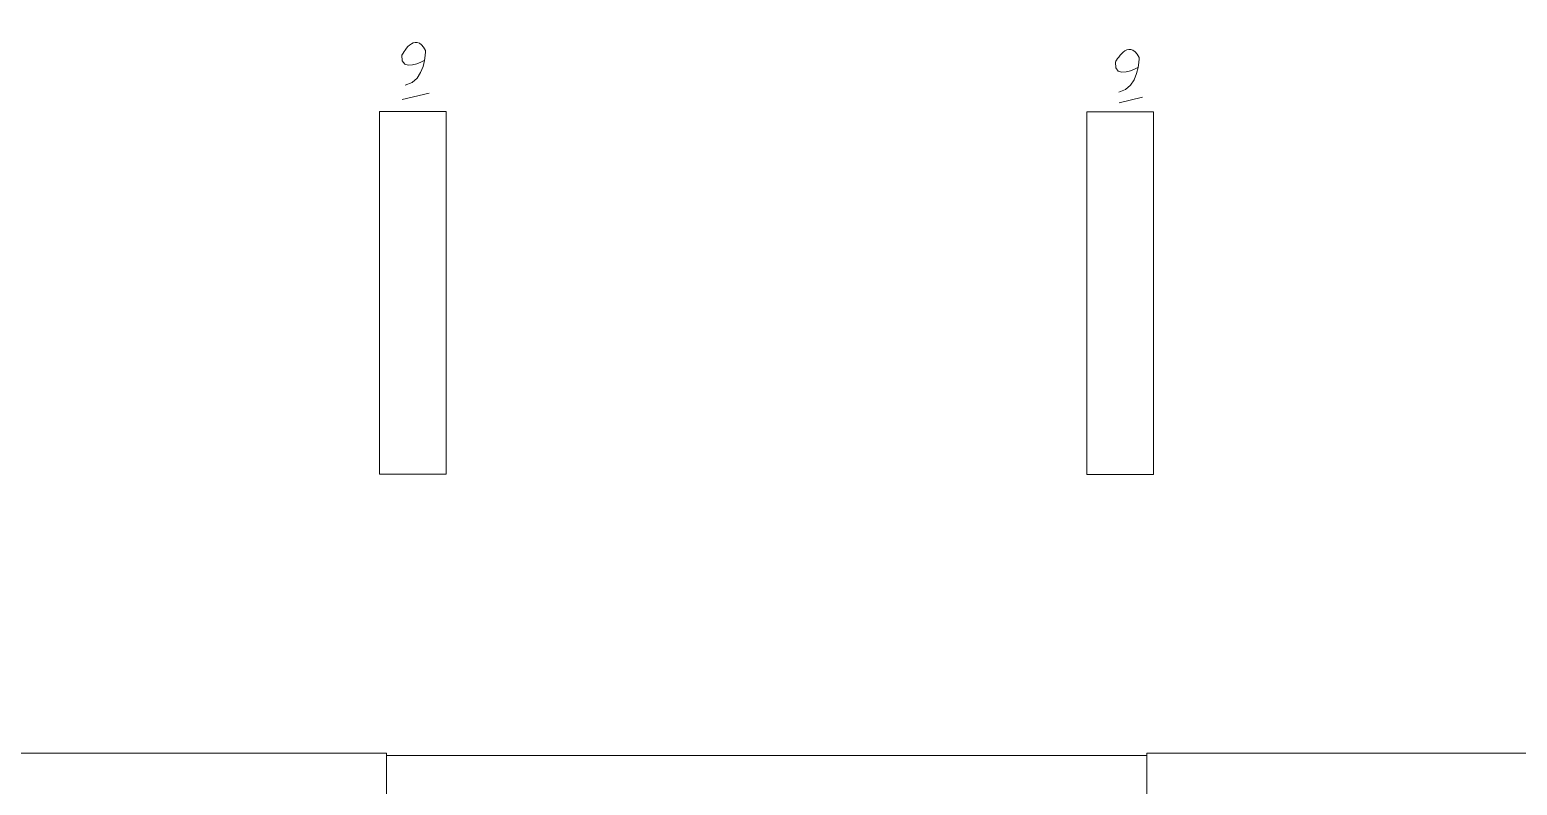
# Model space of a CAD drawing. Header units: centimetres. Extents: x -25 to 25, y -32.5 to 32.5.
# Drawn here: x -8.75 to -1.79, y -19.76 to -16.22 of the extents above; entities that cross this region are included whole.
import ezdxf

# ---------------------------------------------------------------- set-up
doc = ezdxf.new("R2010")
doc.units = ezdxf.units.CM
doc.header["$MEASUREMENT"] = 0
doc.layers.add('Capa 1', color=7, linetype='Continuous')

msp = doc.modelspace()

# ---------------------------------------------------------------- linework, layer by layer
at = {"layer": 'Capa 1', "color": 22, "lineweight": 5}
for points in [[(-6.90404, -16.36414), (-6.90404, -16.36414), (-7.01871, -16.42893), (-7.01049, -16.34047), (-7.01049, -16.34047), (-7.01049, -16.34047), (-6.95081, -16.22084), (-6.89916, -16.31855), (-6.89916, -16.31855), (-6.89916, -16.31855), (-6.89963, -16.46368), (-6.99423, -16.47993)], [(-3.56496, -16.397), (-3.56496, -16.397), (-3.67963, -16.46179), (-3.67141, -16.37333), (-3.67141, -16.37333), (-3.67141, -16.37333), (-3.61173, -16.2537), (-3.56008, -16.35141), (-3.56008, -16.35141), (-3.56008, -16.35141), (-3.56055, -16.49654), (-3.65515, -16.51279)]]:
    msp.add_open_spline(points, degree=3, knots=[0, 0, 0, 0, 0.25, 0.25, 0.25, 0.25, 0.5, 0.5, 0.5, 0.5, 1, 1, 1, 1], dxfattribs=at)
at = {"layer": 'Capa 1', "color": 240, "lineweight": 18}
for points in [[(-7.00903, -16.54679), (-7.00903, -16.54679), (-6.88335, -16.51702), (-6.88335, -16.51702)], [(-3.65321, -16.56332), (-3.65321, -16.56332), (-3.54517, -16.53686), (-3.54517, -16.53686)]]:
    msp.add_open_spline(points, degree=3, dxfattribs=at)
at = {"layer": 'Capa 1', "color": 250, "lineweight": 18}
for points in [[(-7.11526, -18.30147), (-7.11526, -18.30147), (-7.11526, -16.60303), (-7.11526, -16.60303), (-7.11526, -16.60303), (-7.11526, -16.60303), (-6.80278, -16.60303), (-6.80278, -16.60303), (-6.80278, -16.60303), (-6.80278, -16.60303), (-6.80278, -18.30147), (-6.80278, -18.30147), (-6.80278, -18.30147), (-6.80278, -18.30147), (-7.11526, -18.30147), (-7.11526, -18.30147)], [(-3.80469, -18.30297), (-3.80469, -18.30297), (-3.80469, -16.60453), (-3.80469, -16.60453), (-3.80469, -16.60453), (-3.80469, -16.60453), (-3.49362, -16.60453), (-3.49362, -16.60453), (-3.49362, -16.60453), (-3.49362, -16.60453), (-3.49362, -18.30297), (-3.49362, -18.30297), (-3.49362, -18.30297), (-3.49362, -18.30297), (-3.80469, -18.30297), (-3.80469, -18.30297)]]:
    msp.add_open_spline(points, degree=3, knots=[0, 0, 0, 0, 0.2, 0.2, 0.2, 0.2, 0.4, 0.4, 0.4, 0.4, 0.6, 0.6, 0.6, 0.6, 1, 1, 1, 1], dxfattribs=at)
at = {"layer": 'Capa 1', "color": 250, "lineweight": 9}
msp.add_open_spline([(-1.57042, -24.22994), (-1.57042, -24.22994), (-1.57042, -19.60774), (-1.57042, -19.60774), (-1.57042, -19.60774), (-1.57042, -19.60774), (-3.52483, -19.60774), (-3.52483, -19.60774), (-3.52483, -19.60774), (-3.52483, -19.60774), (-3.52483, -20.39944), (-3.52483, -20.39944), (-3.52483, -20.39944), (-3.52483, -20.39944), (-7.08249, -20.39944), (-7.08249, -20.39944), (-7.08249, -20.39944), (-7.08249, -20.39944), (-7.08249, -19.60774), (-7.08249, -19.60774), (-7.08249, -19.60774), (-7.08249, -19.60774), (-9.03691, -19.60774), (-9.03691, -19.60774), (-9.03691, -19.60774), (-9.03691, -19.60774), (-9.03691, -24.22994), (-9.03691, -24.22994)], degree=3, knots=[0, 0, 0, 0, 0.125, 0.125, 0.125, 0.125, 0.25, 0.25, 0.25, 0.25, 0.375, 0.375, 0.375, 0.375, 0.5, 0.5, 0.5, 0.5, 0.625, 0.625, 0.625, 0.625, 0.75, 0.75, 0.75, 0.75, 1, 1, 1, 1], dxfattribs=at)
msp.add_open_spline([(-3.52483, -19.61774), (-3.52483, -19.61774), (-7.08249, -19.61774), (-7.08249, -19.61774)], degree=3, dxfattribs=at)

doc.saveas('drawing.dxf')
